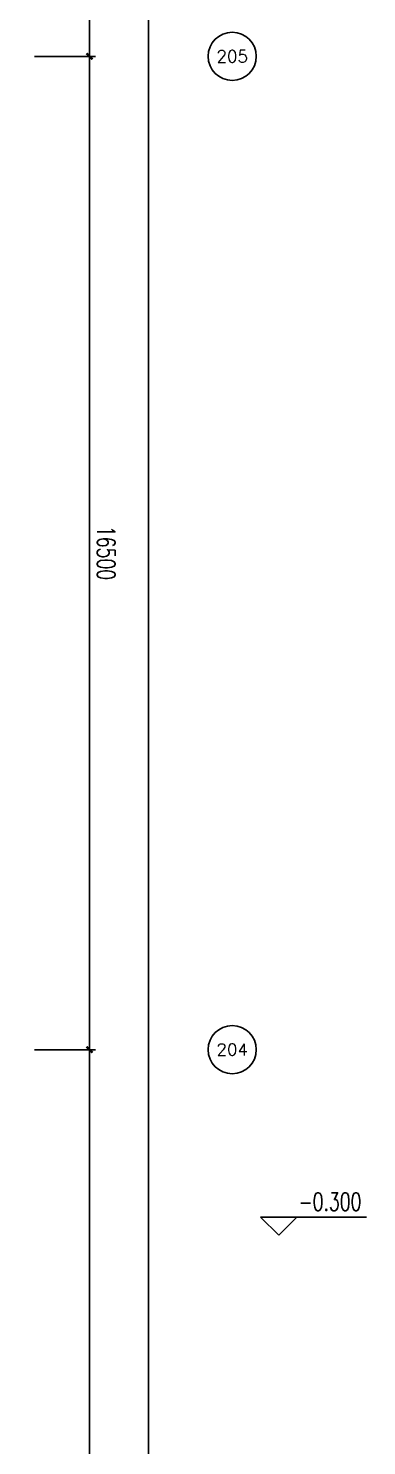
# Model space of a CAD drawing. Extents: x -474411 to 577939, y 0 to 1014176.
# Drawn here: x -125060 to -119443, y 682993 to 706536 of the extents above; entities that cross this region are included whole.
import ezdxf
from ezdxf.enums import TextEntityAlignment as Align

# ---------------------------------------------------------------- set-up
doc = ezdxf.new("R2010")
doc.units = 0
doc.header["$LTSCALE"] = 1000
doc.header["$MEASUREMENT"] = 0
doc.layers.get('Defpoints').update_dxf_attribs({"color": 210})
for name, color, linetype in [('A-AXIS-D', 1, 'Continuous'), ('PUB_TEXT', 7, 'Continuous'), ('建-标高', 3, 'Continuous')]:
    doc.layers.add(name, color=color, linetype=linetype)
doc.styles.add('_TCH_AXIS', font='COMPLEX', dxfattribs={"bigfont": 'GBCBIG'})
doc.styles.add('_TCH_DIM_T3', font='SIMPLEX', dxfattribs={"width": 0.705882, "bigfont": 'GBCBIG'})
doc.styles.add('A-DIM_T3', font='SIMPLEX', dxfattribs={"width": 0.705882, "bigfont": 'GBCBIG'})
doc.styles.add('A-STANDARD', font='SIMPLEX', dxfattribs={"bigfont": 'GBCBIG'})
doc.dimstyles.new('_TCH_ARCH&&100', dxfattribs={"dimtxt": 297.5, "dimasz": 100, "dimexe": 100, "dimexo": 100, "dimgap": 126.25, "dimtad": 1, "dimdec": 0, "dimzin": 0, "dimdsep": 46, "dimtxsty": '_TCH_DIM_T3', "dimblk": 'ARCHTICK', "dimcen": 0.09, "dimclrt": 7, "dimazin": 2, "dimtfac": 1, "dimtdec": 0, "dimtix": 1, "dimtmove": 2, "dimatfit": 3, "dimfxl": 0, "dimtolj": 1, "dimtzin": 0, "dimarcsym": 0})
doc.dimstyles.new('A-DIM&&100', dxfattribs={"dimtxt": 297.5, "dimasz": 100, "dimexe": 100, "dimexo": 100, "dimgap": 126.25, "dimtad": 1, "dimdec": 0, "dimzin": 0, "dimdsep": 46, "dimtxsty": 'A-DIM_T3', "dimblk": 'ARCHTICK', "dimcen": 0.09, "dimclrt": 7, "dimazin": 2, "dimtfac": 1, "dimtdec": 0, "dimtix": 1, "dimtmove": 2, "dimatfit": 3, "dimfxl": 0, "dimtolj": 1, "dimtzin": 0, "dimarcsym": 0})

# ---------------------------------------------------------------- blocks, each defined once
blk = doc.blocks.new('_ArchTick')
at = {"color": 0, "linetype": 'ByBlock', "const_width": 0.4}
blk.add_lwpolyline([(-0.5, -0.5), (0.5, 0.5)], dxfattribs=at)
blk = doc.blocks.new('*D537')
at = {"layer": 'A-AXIS-D', "color": 0, "lineweight": -2}
for p, q in [((-124960, 722570), (-123944, 722570)), ((-124044, 722570), (-124044, 706070)), ((-124960, 706070), (-123944, 706070))]:
    blk.add_line(p, q, dxfattribs=at)
at = {"layer": 'Defpoints', "color": 0}
for p in [(-125060, 722570), (-125060, 706070), (-124044, 706070)]:
    blk.add_point(p, dxfattribs=at)
at = {"layer": 'A-AXIS-D', "color": 0, "lineweight": -2, "xscale": 100, "yscale": 100, "zscale": 100}
for p, rotation in [((-124044, 722570), 90), ((-124044, 706070), 270)]:
    blk.add_blockref('_ArchTick', p, dxfattribs=dict(at, rotation=rotation))
at = {"layer": 'A-AXIS-D', "color": 7, "insert": (-123769, 714320), "char_height": 297.5, "attachment_point": 5, "rotation": 270, "style": 'A-DIM_T3'}
blk.add_mtext('\\A1;16500', dxfattribs=at)
blk = doc.blocks.new('*D546')
at = {"layer": 'A-AXIS-D', "color": 0, "lineweight": -2}
for p, q in [((-124960, 706070), (-123944, 706070)), ((-124044, 706070), (-124044, 689570)), ((-124960, 689570), (-123944, 689570))]:
    blk.add_line(p, q, dxfattribs=at)
at = {"layer": 'Defpoints', "color": 0}
for p in [(-125060, 706070), (-125060, 689570), (-124044, 689570)]:
    blk.add_point(p, dxfattribs=at)
at = {"layer": 'A-AXIS-D', "color": 0, "lineweight": -2, "xscale": 100, "yscale": 100, "zscale": 100}
for p, rotation in [((-124044, 706070), 90), ((-124044, 689570), 270)]:
    blk.add_blockref('_ArchTick', p, dxfattribs=dict(at, rotation=rotation))
at = {"layer": 'A-AXIS-D', "color": 7, "insert": (-123769, 697820), "char_height": 297.5, "attachment_point": 5, "rotation": 270, "style": 'A-DIM_T3'}
blk.add_mtext('\\A1;16500', dxfattribs=at)
blk = doc.blocks.new('*D547')
at = {"layer": 'A-AXIS-D', "color": 0, "lineweight": -2}
for p, q in [((-124960, 689570), (-123944, 689570)), ((-124044, 689570), (-124044, 673070)), ((-124960, 673070), (-123944, 673070))]:
    blk.add_line(p, q, dxfattribs=at)
at = {"layer": 'Defpoints', "color": 0}
for p in [(-125060, 689570), (-125060, 673070), (-124044, 673070)]:
    blk.add_point(p, dxfattribs=at)
at = {"layer": 'A-AXIS-D', "color": 0, "lineweight": -2, "xscale": 100, "yscale": 100, "zscale": 100}
for p, rotation in [((-124044, 689570), 90), ((-124044, 673070), 270)]:
    blk.add_blockref('_ArchTick', p, dxfattribs=dict(at, rotation=rotation))
at = {"layer": 'A-AXIS-D', "color": 7, "insert": (-123769, 681320), "char_height": 297.5, "attachment_point": 5, "rotation": 270, "style": 'A-DIM_T3'}
blk.add_mtext('\\A1;16500', dxfattribs=at)
blk = doc.blocks.new('*D690')
at = {"layer": 'A-AXIS-D', "color": 0, "lineweight": -2}
for p, q in [((-124860, 723220), (-122965, 723220)), ((-123065, 723220), (-123065, 639420)), ((-124860, 639420), (-122965, 639420))]:
    blk.add_line(p, q, dxfattribs=at)
at = {"layer": 'Defpoints', "color": 0}
for p in [(-124960, 723220), (-124960, 639420), (-123065, 639420)]:
    blk.add_point(p, dxfattribs=at)
at = {"layer": 'A-AXIS-D', "color": 0, "lineweight": -2, "xscale": 100, "yscale": 100, "zscale": 100}
for p, rotation in [((-123065, 723220), 90), ((-123065, 639420), 270)]:
    blk.add_blockref('_ArchTick', p, dxfattribs=dict(at, rotation=rotation))
at = {"layer": 'A-AXIS-D', "color": 7, "insert": (-122790, 681320), "char_height": 297.5, "attachment_point": 5, "rotation": 270, "style": '_TCH_DIM_T3'}
blk.add_mtext('\\A1;83800', dxfattribs=at)

msp = doc.modelspace()

# ---------------------------------------------------------------- linework, layer by layer
at = {"layer": 'A-AXIS-D', "color": 8}
for centre in [(-121674.9, 706071.1), (-121674.9, 689571.1)]:
    msp.add_circle(centre, 400, dxfattribs=at)
at = {"layer": '建-标高', "color": 8}
for p, q in [((-120903, 686491), (-121203, 686791)), ((-121203, 686791), (-119443, 686791)), ((-120903, 686491), (-120603, 686791))]:
    msp.add_line(p, q, dxfattribs=at)

# ---------------------------------------------------------------- texts
at = {"layer": 'PUB_TEXT', "color": 8, "style": '_TCH_AXIS'}
for s, height, p, p2 in [('205', 202.97, (-121935.9, 705969.6), (-121413.9, 705969.6)), ('204', 196.63, (-121937.1, 689472.8), (-121412.7, 689472.8))]:
    msp.add_text(s, height=height, dxfattribs=at).set_placement(p, p2, align=Align.FIT)
at = {"layer": 'PUB_TEXT', "color": 8, "style": 'A-STANDARD', "width": 0.705882}
msp.add_text('-0.300', height=297.5, dxfattribs=at).set_placement((-120573, 686896))

# ---------------------------------------------------------------- dimensions: what is measured, and where the dimension line sits
at = {"layer": 'A-AXIS-D', "color": 8}
for base, p1, p2, dimstyle, picture, middle in [((-123064.5, 639420), (-124960, 723220), (-124960, 639420), '_TCH_ARCH&&100', '*D690', (-122789.5, 681320)), ((-124044.2, 706070), (-125060, 722570), (-125060, 706070), 'A-DIM&&100', '*D537', (-123769.2, 714320)), ((-124044.2, 689570), (-125060, 706070), (-125060, 689570), 'A-DIM&&100', '*D546', (-123769.2, 697820)), ((-124044.2, 673070), (-125060, 689570), (-125060, 673070), 'A-DIM&&100', '*D547', (-123769.2, 681320))]:
    dim = msp.add_linear_dim(base=base, p1=p1, p2=p2, angle=270, dimstyle=dimstyle, override={"dimgap": 0}, dxfattribs=at)
    dim.commit()
    dim.dimension.update_dxf_attribs({"geometry": picture, "text_midpoint": middle, "dimtype": 161, "text_rotation": 270})

doc.saveas('drawing.dxf')
